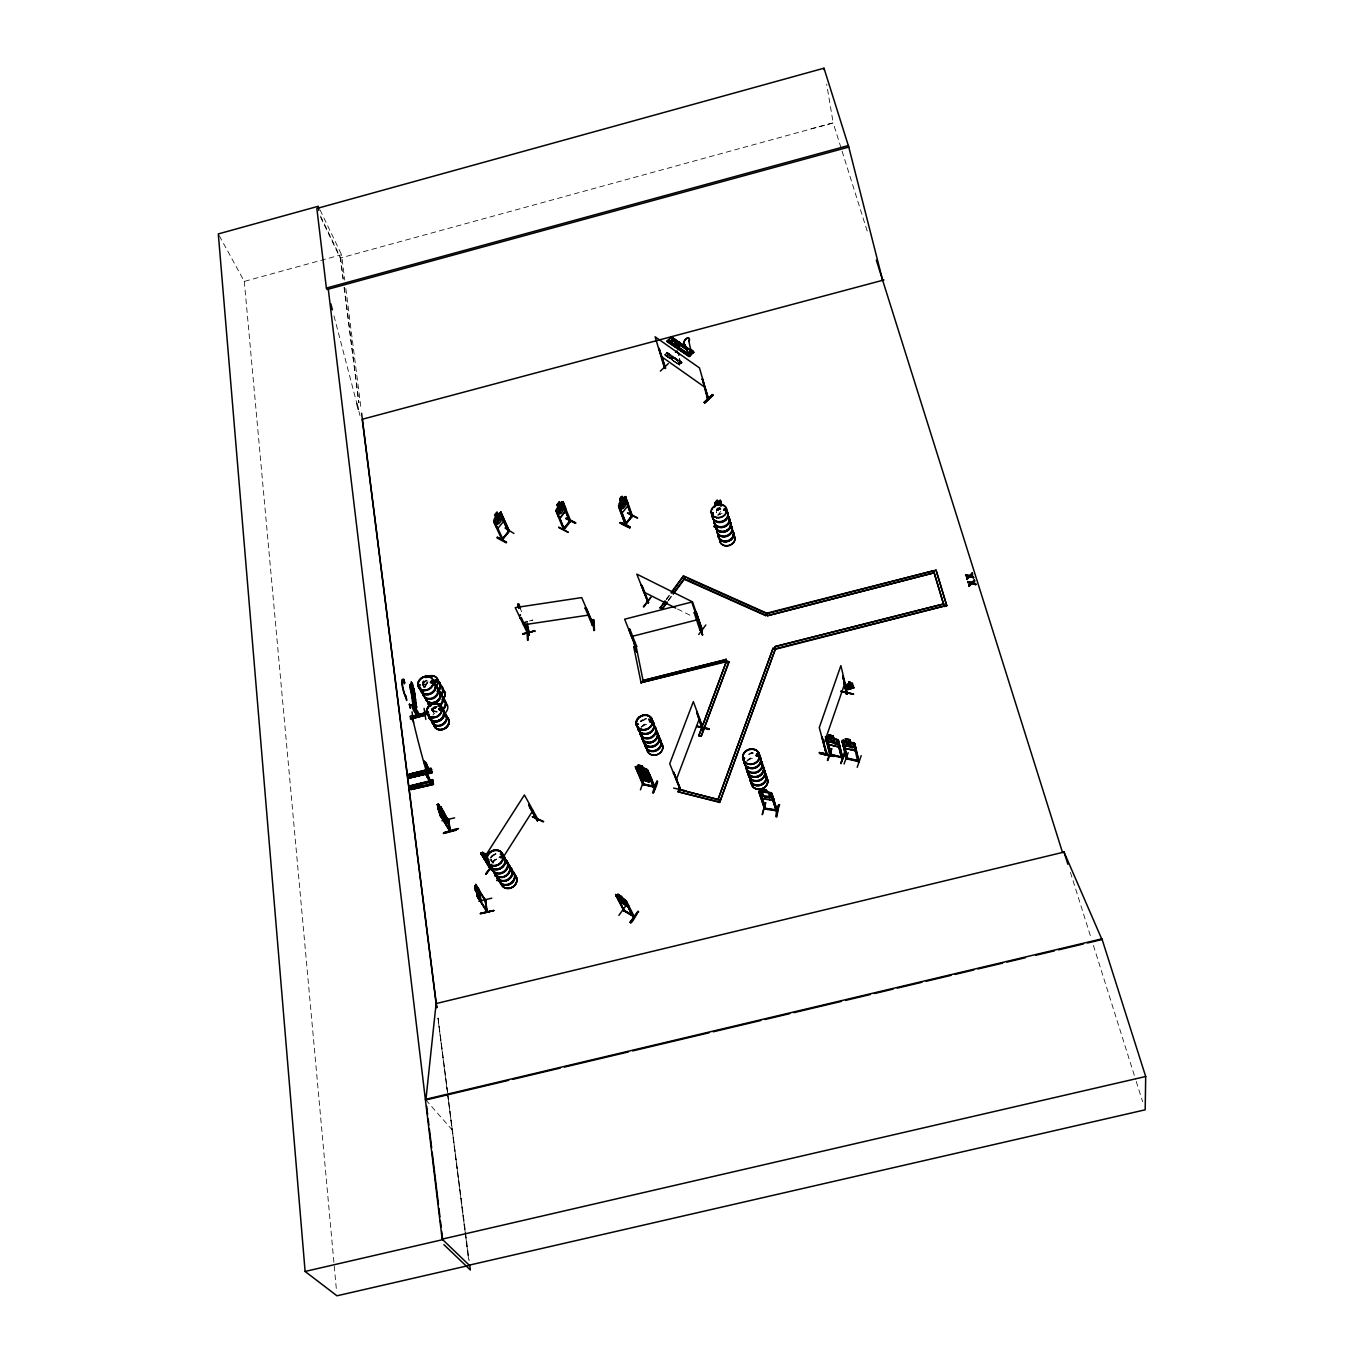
<?xml version="1.0" encoding="UTF-8"?>
<svg xmlns="http://www.w3.org/2000/svg" width="1364" height="1364" viewBox="0 0 1364 1364"><rect width="100%" height="100%" fill="white"/><g stroke="black" fill="none" stroke-linecap="round" stroke-linejoin="round"><path stroke-width="0.75" stroke-dasharray="5 3.75" d="M680.21 362.688L679.988 364.035L679.425 362.04M424.698 683.978L423.744 684.967M424.221 684.813L424.886 684.66M424.937 684.506L423.999 683.995M671.122 358.255L671.259 357.01M671.906 356.874L672.418 357.811M672.537 357.777L672.111 356.908M717.106 508.056L716.39 512.728L717.737 507.919L720.073 507.988M720.465 506.232L717.686 512.37L715.981 512.08M433.172 706.876L432.627 710.559L434.11 713.747M425.022 686.689L425.568 684.847L425.039 686.672A8.065 6.684 -29.7 0 1 428.057 681.693M422.704 682.716L423.232 680.858M681.727 362.892L666.382 353.31L681.148 363.421L682.068 362.568L667.03 352.287L664.37 354.947L679.306 365.143M679.477 364.972L665.155 354.47M666.791 352.935L681.199 363.387L681.574 361.716L679.852 360.897L679.852 363.949M667.303 352.492L682.085 362.534M491.756 861.093L493.257 862.372L489.403 859.729M491.364 860.582L490.699 859.644L492.694 862.901M666.229 599.205L669.929 594.227M666.416 599.751L670.116 594.755M668.207 600.211L671.906 595.216M668.411 600.74L672.094 595.744M719.305 507.732L717.14 510.562L716.305 507.732M717.652 515.336L720.976 511.108M669.622 358.425L672.333 355.919L669.656 358.596M671.156 359.619L673.867 357.112M677.755 363.677L680.056 361.545M677.857 363.847L680.585 361.324M678.027 364.018L680.755 361.511M681.557 362.585L681.574 361.716M681.812 362.551L679.255 364.717M668.343 357.675L671.054 355.169M671.906 358.203L671.071 358.118M219.297 235.75L244.292 281.393L341.563 254.71L344.768 280.08M320.523 216.075L340.659 257.949L833.182 122.896L826.669 84.108M811.307 128.779L833.182 122.896L841.435 149.136M522.787 622.649L532.778 620.057L522.736 622.888M522.855 623.092L528.891 621.677M433.292 710.951L435.116 711.667M677.618 609.026L692.827 616.664M679.852 360.897L681.352 361.92M666.536 352.918L681.54 363.046M664.899 354.572L679.545 364.921M664.319 354.776L679.494 364.972M431.825 709.843L433.462 711.036M425.875 1099.981L452.268 1130.006M424.153 687.746L422.652 684.558M437.179 711.991A7.928 6.615 -30.1 0 1 431.177 708.598L432.115 710.013M490.887 858.894L493.99 863.821M431.16 708.615L433.343 712.281M423.3 686.109L423.522 686.484A7.928 6.564 -29.7 0 1 424.63 679.579M320.711 217.422L340.267 258.052L342.961 279.023M320.097 209.971L341.563 254.71M519.548 607.219L522.224 612.896M678.437 363.472L676.237 357.675A2.643 1.415 -56 0 1 675.316 356.567M1070.416 872.363L1090.859 937.307M1093.417 945.423L1135.581 1079.384M1136.229 1081.413L1142.623 1101.703M842.065 151.148L868.067 233.875M680.414 361.869L680.824 363.267M333.992 315.919L356.788 403.335M358.903 411.468L359.977 415.526M680.244 361.801L679.528 358.544L680.125 361.716M344.035 287.429L358.868 402.806L344.359 287.327M447.494 1092.138L437.997 1018.328L447.273 1091.899M447.767 1094.235L469.182 1260.813M345.842 288.537L361.085 409.047M438.1 1017.953L447.989 1096.179M448.262 1098.293L468.602 1259.125M447.545 1094.013L468.398 1258.921M340.659 257.949L343.302 278.938M244.292 281.393L336.567 1291.555M423.181 682.119A8.048 6.667 -29.9 0 1 426.898 680.244M422.175 684.353A8.048 6.667 -29.9 0 1 427.324 681.011M423.403 682.546A8.184 6.769 -29.9 0 1 427.171 680.636M436.463 707.149A8.099 6.735 -30 0 1 434.434 707.422M436.599 707.302A7.962 6.632 -30 0 1 434.605 707.575M436.344 706.927A8.099 6.735 -30 0 1 434.298 707.2M436.173 706.569A7.962 6.632 -30 0 1 434.161 706.825M436.753 711.258A7.945 6.615 -30.1 0 1 431.723 709.297A8.133 6.786 -30.4 0 1 435.576 707.422M434.178 713.44A7.877 6.581 -30.1 0 1 433.275 706.774M437.009 711.855A8.065 6.718 -30.1 0 1 431.894 709.86M436.889 711.616A8.065 6.718 -30.1 0 1 431.774 709.621M433.496 707.984A8.031 6.701 -30.4 0 0 431.74 709.127A8.014 6.684 -30.4 0 1 437.435 706.995A8.031 6.701 -30.4 0 0 435.44 707.251M432.917 715.026A7.979 6.667 -30.4 0 1 434.349 713.56M431.962 709.553A8.133 6.786 -30.4 0 1 435.713 707.643M425.005 686.433A7.928 6.581 -29.7 0 1 427.972 681.506M425.449 687.183A7.928 6.581 -29.7 0 1 428.415 682.256M425.176 686.927A8.065 6.684 -29.7 0 1 428.194 681.915M424.272 687.524A7.945 6.581 -29.7 0 1 422.806 684.455M422.84 682.665A7.945 6.581 -29.7 0 1 423.369 680.875M718.231 514.603A7.877 6.462 -16.8 0 1 722.17 513.58M716.97 510.358A7.911 6.479 -16.8 0 1 720.908 509.335M716.714 509.505A7.911 6.479 -16.8 0 1 720.669 508.482M716.816 509.966A8.031 6.581 -16.8 0 1 720.84 508.925M716.748 509.71A8.031 6.581 -16.8 0 1 720.755 508.67M718.351 515.081A7.996 6.564 -16.8 0 1 720.294 514.33M718.265 514.808A7.996 6.564 -16.8 0 1 720.209 514.075M640.637 721.027A8.337 7.212 -22.5 0 1 642.427 719.834M644.473 719.067A8.337 7.212 -22.5 0 1 646.587 718.794A8.44 7.314 -22.5 0 0 644.558 719.237M641.114 727.336A8.406 7.297 -22.5 0 1 646.434 723.807M641.114 727.131A8.286 7.178 -22.5 0 1 646.348 723.653M640.961 721.812A8.303 7.195 -22.5 0 1 644.78 719.851M640.773 721.454A8.44 7.314 -22.5 0 1 644.661 719.476M640.671 721.215A8.44 7.314 -22.5 0 1 642.495 720.004M642.87 726.364A8.269 7.178 -22.5 0 1 646.672 724.42M491.91 855.705A8.559 7.485 -33.3 0 1 495.831 853.693A8.678 7.587 -33.3 0 0 490.46 857.496M491.875 863.31A8.508 7.451 -33.4 0 1 498.337 857.837M490.835 858.024A8.542 7.468 -33.3 0 1 496.257 854.393M490.58 857.717A8.678 7.587 -33.3 0 1 492.114 856.081M493.99 854.819A8.678 7.587 -33.3 0 1 496.104 854.034M493.359 862.133A8.508 7.434 -33.4 0 1 496.701 859.303M493.12 861.826A8.644 7.57 -33.4 0 1 496.513 858.945M748.853 754.531A8.491 7.502 -17.4 0 1 753.099 753.474M746.841 761.3A8.593 7.604 -17.4 0 1 752.229 757.668M746.858 761.095A8.474 7.485 -17.4 0 1 752.161 757.532M748.7 754.173A8.627 7.621 -17.4 0 1 753.03 753.099M750.729 753.15A8.627 7.621 -17.4 0 1 752.945 752.86M750.66 752.979A8.525 7.519 -17.4 0 1 752.86 752.706M748.546 760.277A8.457 7.485 -17.4 0 1 752.417 758.282M668.513 353.293L665.854 355.97L668.565 353.464M669.519 353.992L666.791 356.498L669.519 353.992M435.866 708.018A7.996 6.684 -30.4 0 0 430.751 711.36A8.014 6.701 -30.4 0 1 435.866 708.001"/><path stroke-width="1.5" d="M475.695 884.588L485.891 901.195L475.934 885.765M486.641 911.05L486.437 910.385M487.153 911.203L477.383 896.472L475.456 885.202M625.513 524.253L632.504 516.104L625.564 496.53L627.849 505.873L622.24 512.813L620.773 511.415L618.949 503.759L624.559 496.837M506.556 542.463L497.212 537.143L506.47 542.122M832.296 756.338C813.899 753.064 816.712 750.626 832.466 755.758C791.546 745.767 861.98 762.885 819.525 753.457M440.078 694.651L439.958 695.538M440.896 709.229L440.009 708.172L439.055 708.973M689.536 351.69L691.207 352.202L689.349 351.349M690.031 351.383L690.985 352.492L689.57 351.077M435.116 681.761L435.747 680.789M435.627 681.812L435.559 682.392M448.909 820.565L448.381 819.065M448.5 820.037L450.205 831.068L439.907 814.734L437.929 808.255M427.409 712.622L427.955 711.718M428.296 711.701L427.614 712.741M428.16 712.025L428.569 712.605M430.41 682.375L431.45 681.028M430.871 682.273L431.041 681.403M432.32 681.659L431.808 681.13M432.678 681.727L432.558 682.614M447.921 820.19L447.852 819.133L449.762 831.188L440.061 815.007L449.591 829.892M448.176 819.832L438.304 804.044M417.384 773.678L417.998 774.616M419.294 685.802L419.822 684.643M419.106 685.291L418.97 685.615M318.818 210.397L318.323 206.254L218.308 233.926L305.11 1271.453L336.959 1295.8L469.404 1265.366L442.158 1239.143L425.363 1099.384L1101.941 938.841L1145.692 1076.503L1145.18 1109.819L469.182 1265.161M558.729 527.459L568.294 532.335L558.626 527.169M518.814 608.156L518.439 604.201L520.161 608.242M620.091 522.992C626.434 522.548 639.256 533.801 620.091 522.992L629.793 527.868M630.032 527.067L620.415 522.463M849.107 681.915L848.272 687.388L850.352 688.223L852.312 687.013L852.193 684.967L849.482 681.881L848.152 685.342M431.365 769.927L430.666 768.802L431.314 771.103L430.461 768.853L430.973 769.927M431.28 781.674L433.053 782.544L431.996 780.327L432.286 781.419M431.246 781.64L432.2 781.043M525.157 623.877L528.925 632.453L525.328 624.814M485.158 900.291L486.931 912.107L477.485 896.625M485.857 900.99L478.15 890.061M487.408 911.834L477.383 896.353M713.849 526.538L717.276 528.192M450.239 830.812L448.637 819.559M441.015 810.233L441.135 808.954M497.996 518.542L499.139 513.955L498.781 518.354L501.56 519.002L498.508 519.428L497.4 524.117L497.775 519.565L495.132 519.036L497.996 518.422M846.515 694.037L842.918 676.118L846.567 694.293L847.419 693.134M847.351 692.605L847.061 693.577M847.47 693.406L840.872 665.615L819.287 727.558L826.175 753.729M528.993 805.459L529.232 804.283L528.618 805.272L537.484 820.753L536.649 819.815L538.064 819.628L524.407 794.973L486.317 854.461M707.319 397.777L708.598 398.68L702.358 378.97L707.404 398.424L708.428 397.93L707.251 397.811M826.601 752.689L825.732 753.627L826.175 752.331M826.84 753.116L821.912 736.611L826.482 754.087M701.301 629.725L700.09 629.878M1087.483 943.001L1101.959 939.557L1064.022 852.074L436.105 1003.563L425.875 1099.981L508.584 1080.356M438.799 805.306L438.645 806.584L437.264 804.538L438.645 806.584L438.27 803.925L439.907 814.734M560.229 508.295L561.422 503.657L560.962 508.107L563.605 508.772L560.689 509.181L559.513 513.904L559.973 509.318L557.45 508.755L560.229 508.158M665.138 368.451L664.404 367.325M665.103 367.734L664.575 366.899M642.717 586.946L648.616 602.581L647.013 601.712M647.235 602.342L648.48 602.377M647.968 602.24L647.491 601.439M702.699 728.103L702.238 729.348L696.646 711.769L702.665 729.45M702.954 727.865L702.528 728.836M703.193 728.274L693.338 701.642L669.724 763.704L680.176 789.466L679.374 788.665L680.329 787.795M624.286 910.879L634.124 916.182L623.672 910.095M679.46 788.648L679.869 787.642M623.007 910.061L624.218 910.726L623.467 909.669M623.28 910.504L633.663 916.591M624.49 910.282L623.553 909.703M624.03 910.675L616.238 895.722L623.723 910.18M848.272 687.388L848.971 682.034M412.235 704.284L412.491 706.194C419.873 710.456 423.948 726.893 413.326 704.966C411.655 706.842 412.815 702.136 413.156 706.075M490.29 869.192L494.535 871.732M490.034 868.783L491.279 868.834L490.29 868.271M679.545 344.632L678.658 345.945L677.038 345.211M679.562 345.109L678.658 343.967L677.09 344.87M429.541 769.62L430.376 769.654M718.299 505.413L718.811 502.361L717.993 503.418M426.727 773.593L425.875 772.348M628.463 906.941L628.753 905.747M628.668 906.941L620.177 901.911L618.131 899.268L620.177 901.911L628.668 906.941L626.247 901.093L615.556 894.528L618.83 896.097L617.892 894.273M632.009 515.183L631.617 516.547M424.204 761.538L424.545 762.936M412.047 711.855L413.565 722.545M756.747 754.548L756.44 756.185M570.305 521.849C573.306 516.41 559.428 533.324 564.321 528.516M748.12 771.888L748.205 770.933M701.983 728.495L702.886 729.246M743.687 758.844L744.164 757.958M744.505 758.316L743.96 758.094M502.464 538.388C508.806 532.165 508.243 532.625 508.55 530.374M509.062 530.545L501.867 539.837L509.096 530.886M500.861 512.029L493.649 520.946L496.257 526.777L498.099 528.09L503.725 521.133L500.861 512.029L497.945 514.33M724.506 510.341L723.875 509.335M725.239 510.153L724.932 508.857M725.904 509.931L725.358 508.789M673.628 788.085L686.075 790.898M656.988 734.446L656.766 733.355M712.332 512.847L713.184 512.625M649.741 721.215L650.338 720.345M651.719 721.471L649.98 720.209M637.329 724.966L637.96 723.909M638.454 724.386L637.551 724.028M649.315 776.73L639.818 774.428L637.585 772.143L638.164 770.404L647.661 772.74L649.895 775.025L649.179 776.645M638.25 770.626L640.176 777.292M771.751 793.405L777.19 811.017L777.412 809.943M776.082 816.78L779.083 804.607L776.815 816.883C775.042 817.224 777.327 802.509 779.748 804.777M775.963 809.722L777.275 809.926M771.137 794.53L776.287 810.881L771.035 794.956L772.331 794.701L771.035 794.956M765.272 802.578L762.254 814.683L765.818 802.646M760.14 790.932L758.776 791.342L764.658 809.125L758.81 791.512L762.919 791.427M764.675 809.057C763.755 806.005 766.636 810.455 765.835 808.358L776.014 809.875M557.126 504.663L558.984 513.256L560.894 513.546L563.11 510.784L563.571 507.527L561.866 503.35L560.382 504.1L559.411 501.628L557.024 504.612L558.047 506.897L555.983 510.682L558.456 516.632M559.359 501.799L560.28 504.049L561.968 502.003L555.881 510.63L563.707 529.965L564.236 528.328M760.447 793.388L759.356 792.774L765.579 809.193M847.897 686.399L848.937 682.205M772.911 800.378L762.681 798.775L760.549 796.61L762.749 798.827M777.156 810.455L771.905 793.371L767.165 791.973L769.569 793.064L770.779 796.747L769.126 797.974L765.085 797.343L762.408 795.451L761.18 791.768L763.124 791.444M767.403 792.706L763.346 792.109M770.234 792.62L760.106 791.001M769.756 799.918C770.796 788.614 755.792 782.868 765.664 799.236M771.854 793.541L770.285 792.45M509.454 868.629L509.437 867.709M475.644 885.287L475.814 884.401M502.344 856.524C502.054 859.61 498.389 855.484 500.912 857.325M502.395 856.899L501.423 855.586M488.585 859.797L487.732 859.473M488.824 860.138L488.295 859.098L487.801 860.275M487.801 860.377L487.971 859.201M412.405 706.467L412.133 705.086L413.48 704.745L413.752 706.109C409.149 704.489 417.657 719.135 419.601 715.094M439.276 708.854L439.992 710.337M440.606 709.706L440.845 708.888M420.692 785.476L420.146 784.317L419.004 785.05M440.009 695.18L439.873 694.208M527.322 629.639L527.663 640.364L527.288 629.691M432.678 681.983L431.74 683.125L430.444 682.29M436.77 681.574L435.627 681.301M437.009 681.233L435.713 681.949M413.292 701.522L412.883 700.857M690.576 352.185L689.945 351.486M442.499 818.315L440.947 806.874L441.152 810.199M858.757 760.498L858.826 761.76L857.666 760.294M857.206 767.301L861.196 755.656M518.354 604.354L520.417 607.662L518.627 603.689M847.266 692.776L846.498 694.242L842.918 676.118M843.225 740.106L854.682 743.568L858.86 761.658L857.581 761.419L857.837 760.362M859.132 761.283L857.7 761.385L853.881 744.556L855.058 744.829L853.881 744.556M822.373 736.713L821.554 737.668M849.602 739.834L850.096 741.897L849.772 739.663L845.475 738.674L845.987 740.737M848.169 752.672L844.06 763.976M846.123 757.702L847.419 758.998L843.481 742.169L842.304 741.897L846.362 758.878L847.556 759.032L845.987 758.111M854.682 743.568L853.199 742.391M843.225 746.108L845.271 748.41L855.211 750.643L845.186 748.461M841.179 756.986L842.884 757.497L841.418 757.105M829.806 754.343L831.375 755.264L830.182 755.11L825.476 736.713L826.789 736.338L838.212 739.782L842.747 757.907L841.469 757.173M844.708 751.564L840.838 763.533L845.475 752.024L840.838 763.533M827.368 760.345L831.358 748.751M831.904 748.597L827.914 760.464M831.273 754.838L829.943 753.934M837.291 741.198L838.604 741.044L837.291 741.198L841.486 757.651M838.792 746.995L828.903 744.573L826.925 742.221L828.954 744.642L838.792 746.995L839.593 745.273M831.068 755.315L827.078 738.401L825.919 738.129M829.551 736.969L829.005 734.906L833.268 735.895L833.643 738.112M833.234 736.014L828.971 735.043M833.762 738.077L835.979 739.152L836.95 742.971L835.245 744.113L828.749 741.095L827.76 737.276L829.704 737.072M410.803 684.489L413.735 688.513L412.832 687.166C410.564 673.628 411.024 694.378 414.332 697.737L412.508 683.637M825.442 736.85L826.874 736.424M823.737 744.267L844.947 682.955M694.174 612.743L695.316 612.436L694.174 612.743L700.073 630.492L699.749 629.401L701.096 629.111M699.937 630.083L701.045 629.503M527.936 630.935L528.703 631.805L527.033 624.968M433.292 783.192L410.956 788.955M433.36 784.01L432.388 779.577L430.12 780.14L432.763 780.396M432.848 780.089L433.036 781.402L410.717 787.011L432.865 780.123L410.428 785.698L410.99 789.568L433.462 784.368M449.915 830.488L448.125 820.565M431.911 772.911L431.689 771.751L409.473 777.378L431.757 771.7M431.229 768.921L428.603 768.665L430.853 768.103L431.501 769.927M635.13 645.888C637.909 644.695 635.027 649.042 636.221 645.547M635.198 646.263L636.732 646.144M431.314 768.631L431.774 772.484L409.439 777.94L431.842 772.365M773.098 648.19L718.044 799.526L773.098 648.19L775.468 648.701L946.718 605.428L936.045 570.118L766.756 613.169L683.483 575.915L671.156 592.556M719.646 802.407L775.468 648.701L719.646 802.407L677.993 791.751L678.846 789.483L720.482 800.122M680.142 789.364L673.68 772.382L679.937 788.29M696.799 726.603L709.28 728.905L697.004 726.142M697.038 726.125L709.041 729.535M645.223 780.856C653.902 783.635 643.706 780.361 642.137 777.889L640.568 774.258L641.915 773.166L645.701 774.053L648.412 776.082L649.963 779.714L648.224 779.901L649.042 781.828M648.377 779.986L651.054 780.481L640.006 777.412M649.724 775.093L652.18 780.123L651.003 780.6M674.123 772.484L673.287 773.439M637.721 772.194L639.818 774.428M701.181 736.321L728.87 661.591L726.518 661.08L640.961 682.699L726.688 661.608L729.041 662.12L701.181 736.321L698.794 735.776L726.518 661.08L703.21 724.062M676.271 779.799L699.459 718.368M698.794 735.776L701.727 727.967M536.7 819.986L537.757 819.065M410.632 786.602L432.968 780.924M646.945 770.762L648.053 771.035L646.945 770.762L653.441 787.011L653.441 785.903L654.703 786.295M652.657 792.859C657.005 777.531 660.79 777.105 653.339 793.03L657.005 780.992M642.291 766.022L638.164 765.17L642.291 766.022L643.143 768L645.871 768.802L635.334 766.739L636.545 766.466M640.432 789.841L644.695 777.974M643.672 784.044L642.649 783.294M643.927 784.13L653.407 786.124M639.034 767.148L638.386 765.136L639.204 767.25M636.408 766.517L639.085 767.011L637.5 767.284L639.102 770.967L645.581 773.934L646.945 772.859L645.36 769.194L643.143 768M645.888 768.733L647.525 769.705L654.942 786.875L642.666 784.402L635.948 768.103L637.056 768.375L643.927 784.607L637.056 768.375M495.814 517.161L494.944 519.394L496.837 523.486L498.832 523.759L501.065 520.997L501.475 517.757L499.599 513.648L498.048 514.399L496.99 511.943L494.569 514.927L495.592 517.144M409.592 777.923L431.928 772.877M409.081 774.394L431.331 768.648L408.978 774.223L409.439 777.344M667.32 341.119L671.293 336.959L693.85 352.236L689.178 356.584L667.098 341.512L671.429 337.3M667.883 340.778L690.593 355.288L668.104 340.216M670.559 337.914L687.644 349.593M671.293 336.959L688.223 349.252M620.773 501.747L619.87 503.981L621.404 508.175L623.229 508.482L625.428 505.686L625.94 502.412L624.422 498.201L622.973 498.951L622.103 496.462L619.733 499.446C621.831 505.294 618.028 496.581 622.103 496.462M693.321 352.73L693.117 350.974L690.849 349.44L693.082 352.27L690.815 350.736M494.996 875.313L494.842 876.063M487.852 861.741L488.96 862.338M838.672 746.892L839.491 745.102M855.893 748.87L855.092 750.541L856.046 748.921L854.597 743.431L858.996 761.248L846.14 758.179M675.47 352.253L676.987 351.128M632.231 515.848L625.241 524.782L632.333 515.353M619.256 505.942L626.298 524.032L619.256 505.942L618.608 506.76L625.206 524.629M826.124 753.133L822.441 738.589M840.804 691.378L853.574 694.242L840.94 691.531M496.99 537.928L506.266 542.838M620.381 522.582L630.185 527.408M569.811 521.713L570.271 520.178M592.47 625.582L585.071 608.037L586.196 607.85L593.579 625.36L581.729 597.585L515.217 607.628L528.414 635.164C531.363 634.618 526.231 633.101 529.062 634.345M756.236 754.991L757.532 755.929M757.583 756.065L758.248 754.906M502.634 538.524L494.45 521.304L493.785 522.122L502.191 540.008L502.378 538.217M508.363 531.789L500.315 514.075M500.639 514.245L501.287 513.427L509.352 531.295L500.759 511.977M649.315 720.908L650.168 721.675M651.174 721.164L649.622 721.403M651.157 721.556L650.287 720.107M724.045 509.59L725.426 508.806M713.15 513.137L712.4 513.12M501.833 856.967L501.918 855.978M417.93 774.496L419.14 773.882L418.663 772.842M419.652 786.022L420.623 785.374M439.378 708.666L439.702 709.826M440.743 709.57L440.504 708.445L441.356 708.922M441.152 709.416L439.225 709.894M699.715 629.469L701.386 630.1M435.201 681.199L436.463 680.38M437.23 681.966L437.145 680.653M846.942 693.168L846.567 694.293M419.14 685.052L419.225 684.83M569.777 521.577L562.514 503.793L563.503 503.146L562.838 503.964M543.332 821.929L532.267 816.661L543.673 821.469M503.435 856.865L532.932 810.506M765.63 615.624L766.756 613.169L765.63 615.624L684.353 579.308L685.461 576.887L684.353 579.308M412.627 716.901C414.4 714.225 407.222 716.526 411.093 717.293M667.167 341.494L689.28 356.498M690.048 355.816L667.371 341.068M693.85 352.236L690.048 349.917M848.186 689.485L853.813 687.814L848.186 689.485L846.822 684.319L852.295 682.938L853.83 687.865M701.71 629.367L701.113 628.48L701.846 629.469M698.76 634.465L705.836 624.968M486.044 861.144C492.933 868.544 480.469 855.978 483.913 856.404M695.504 611.873L702.409 629.725L700.977 629.009M483.743 856.439L486.113 857.854L484.783 857.462M633.919 917.102L625.701 902.047L632.93 916.574L634.362 916.779L626.332 900.973M638.045 911.22L630.202 922.2L630.867 922.797C633.373 921.979 638.284 909.72 638.727 911.817M630.407 922.473L638.318 911.578L630.185 922.166L630.867 922.78M617.994 894.153L626.434 901.024M626.69 902.661L625.974 901.672M618.864 915.38L626.809 904.52M498.747 877.103L497.212 880.718M496.769 880.445L498.968 877.359M617.227 896.319L615.965 896.097M621.592 896.353L622.427 898.296M650.747 597.313L643.331 606.656M643.859 606.946L650.867 597.415M490.869 868.186L485.84 873.898L490.29 867.828M485.874 873.898L490.665 867.879L486.164 873.932M491.091 869.431L481.441 854.12L490.307 869.362M641.08 584.61L648.36 602.905L641.08 584.61L641.762 585.412M487.153 856.234L482.583 852.347L486.88 860.855L489.488 863.31M485.959 860.343L483.76 857.717L489.164 862.253M667.167 602.411L662.239 609.06L660.261 608.071L665.001 600.876M660.261 608.071L665.189 601.422M671.344 593.101L683.483 575.915M481.611 852.96L480.622 852.926L490.699 869.26M662.239 609.06L666.979 601.865M673.134 593.545L685.461 576.887M481.424 852.994L487.084 856.234M673.322 594.09L685.649 577.449L683.654 576.461M482.379 854.682L481.168 854.495M720.056 504.816L717.089 500.213L714.77 503.248L715.554 505.584L714.293 507.135M717.208 500.281L714.77 503.248L715.657 505.567M717.72 502.685L720.448 500.332L721.863 505.839M714.412 507.186L719.391 500.605L720.328 500.281L721.573 504.51M720.311 501.611L721.505 505.669M625.991 523.52L624.934 524.219M625.786 523.401L631.293 516.376M637.124 517.996L627.423 513.12M625.326 498.832L625.974 498.013L624.985 498.661L631.685 516.257M619.597 506.112L618.608 506.76M575.438 523.333L565.958 518.473L575.352 522.941M569.555 521.355L563.52 529.317M570.527 520.485L569.93 521.236M556.717 511.04C555.591 512.54 558.183 509.983 558.2 514.603M558.422 516.462L560.092 517.911L565.548 510.886L565.566 507.732M560.092 517.911L565.651 510.954M528.277 634.703L529.385 634.908L529.198 633.902M513.904 533.409L504.987 528.021M502.395 539.854L509.352 531.193M494.774 521.474L493.785 522.122M494.041 519.224L495.712 517.109M679.374 345.177L677.635 345.757M427.409 774.189L431.331 783.345L427.188 777.139M757.787 755.98L757.651 754.326M758.418 755.809L756.202 755.571M756.628 754.872L757.873 754.701M537.501 820.634L536.632 820.105M501.696 857.138L501.679 855.416M712.605 516.206A7.928 6.496 -16.8 0 0 718.504 522.497A7.928 6.496 -16.8 0 0 727.541 517.928A7.928 6.496 -16.8 0 0 724.744 510.068L725.307 509.778M725.665 510.085L723.704 510.153M439.532 708.496L440.248 709.894M439.208 709.246L440.623 709.365M419.805 685.615L419.856 684.711M431.57 682.529C429.166 682.119 433.411 683.398 432.013 681.199M849.175 688.07L849.619 681.983M631.992 515.984L625.633 497.843M559.683 518.184L564.184 528.806M713.048 395.287L712.502 394.588L704.199 402.261L704.779 402.994L712.997 395.219L704.779 402.977M712.554 394.656L704.25 402.312M704.37 402.653L712.485 394.571M687.132 354.452L687.098 352.918L687.388 353.907M688.291 353.668L691.19 351.042L691.974 353.276L691.378 351.179L690.133 352.338L690.73 354.435L690.133 352.338M690.542 354.299L691.787 353.14M703.125 379.499L702.068 379.243M668.309 363.625L660.364 371.093M969.378 575.574C960.444 572.982 971.373 578.66 972.225 572.965L972.549 574.193L970.281 576.239L972.549 574.193M969.429 575.949L972.225 572.965M971.526 582.445C962.558 579.819 973.521 585.531 974.373 579.819L974.697 581.047L972.43 583.093L975.55 583.809L972.43 583.093M971.56 582.82L974.373 579.819M665.683 368.229L659.017 348.451L665.393 368.485M969.702 576.443L966.923 579.393L969.702 576.443L973.657 577.739L969.736 576.819M971.833 583.298L969.071 586.264L971.833 583.298L975.806 584.61L971.884 583.673M968.764 585.037C974.101 581.405 967.622 584.525 969.071 586.264M972.379 582.718L974.697 581.047M413.394 702.511L410.581 684.336L413.445 702.579M966.616 578.166C971.952 574.534 965.49 577.671 966.923 579.393M415.713 706.399L416.566 706.842L412.9 701.931M416.463 706.825L412.559 702.051L416.225 708.052L416.497 706.808M410.581 684.336L413.07 701.966L416.071 708.018L413.923 693.782M647.678 775.093L645.973 776.593L649.503 779.373L645.291 776.849L642.751 777.855L644.302 776.218L641.967 774.411M631.924 516.905L627.611 505.891M625.633 524.935L618.489 505.515M563.98 528.959L557.058 511.21M487.255 858.536L485.413 858.553L486.334 857.734L482.89 854.393L486.812 857.751L487.647 857.172M635.351 646.314L636.681 646.553L629.878 629.128L628.753 629.418L629.946 629.503M575.472 523.196L565.958 518.473M764.71 808.511L777.344 810.404M777.309 810.949L764.59 809.023M477.69 891.698L478.628 891.067L479.668 898.092L477.929 893.352C476.701 894.852 474.553 879.286 477.707 892.209M756.543 754.514L758.708 755.025M419.464 716.032L413.616 705.137M724.25 509.301L725.495 509.522M847.249 759.083L846.413 757.702M635.334 766.739L642.785 783.243M654.413 786.67L647.354 769.825M654.601 787.267L642.802 784.402M442.004 816.166L441.015 808.818M624.405 911.288L615.778 894.511L623.672 910.197L634.243 916.642M412.371 705.256L418.509 716.356M636.306 651.651L634.124 641.063L636.511 651.975M628.753 629.418L635.726 646.911L624.644 619.205L691.753 602.053L701.335 630.202M440.333 810.847L441.322 809.994M441.561 811.307L440.708 811.58L442.311 816.695L440.572 811.972L439.532 812.211L438.662 805.834L440.555 811.017M527.732 629.247L527.697 640.313M725.051 510.085L723.841 509.693M436.292 681.983L435.355 681.454M435.372 682.119L436.753 682.375L437.281 680.858M439.737 708.376L440.623 708.649M650.816 721.675L649.656 721.181M664.779 367.598L659.017 348.451M701.181 629.759L702.17 630.049L696.458 612.334M593.545 624.985L592.044 624.456L593.442 625.377M490.887 869.209L480.725 852.807M626.229 903.224L621.813 901.519L617.568 895.602L619.068 896.097M650.918 780.515L652.18 780.123M843.293 740.192L841.844 740.618L846.43 757.634M823.992 68.2L316.857 208.47L326.388 288.077L327.104 289.509L848.783 147.09L823.992 68.2L824.265 69.803M326.388 288.077L848.527 145.505M883.923 279.961L362.227 419.277L436.633 1007.774L436.105 1003.563M528.533 630.731L528.277 631.651M522.548 633.766L534.722 630.935L522.719 634.192M522.685 634.072L534.722 630.935M409.37 704.336L410.308 707.916L409.37 704.336L410.274 705.171M409.746 706.995L410.649 707.831M412.746 716.049L424.852 712.878M700.175 624.542L702.562 635.198L700.005 624.303M424.903 713.321L412.849 716.629M412.815 716.492L424.75 713.099M412.832 717.532L424.937 714.395M425.807 719.442L424.085 708.376M439.771 808.17L440.964 810.046M440.47 811.921L439.907 808.136M445.312 815.109L440.947 806.874M441.51 813.831L442.209 816.303M445.346 815.075L446.795 823.907L443.982 811.938M445.806 823.242L439.907 814.632M517.672 604.32L519.224 607.236L517.672 604.32L518.388 607.713M518.678 606.451L519.07 605.207L518.866 606.554M410.632 684.421C406.08 685.12 421.681 714.702 412.695 698.01M411.229 687.695L414.775 693.679M415.372 699.766L413.599 688.462L416.651 707.848M631.498 636.528L697.72 619.665M415.56 699.817L414.281 690.337M633.749 646.996L636.357 646.911L633.749 646.996L641.165 683.228M768.972 613.186L933.59 570.732L944.314 606.605M767.403 615.761L934.204 572.778L767.403 615.761L766.756 613.169M645.172 679.988L726.211 659.511L643.16 680.5M774.957 646.604L943.615 603.962L774.957 646.604L775.622 649.23L946.718 605.428M424.494 763.26L426.284 766.773M426.114 763.243L429.984 771.819L426.335 767.233M424.596 763.465L425.636 764.829M431.399 769.126L409.268 775.519L431.501 769.893M431.433 769.449L409.064 774.343M425.96 772.467L426.659 773.917M409.575 777.787L431.808 772.109M425.79 774.189L426.301 774.974L425.79 773.422M427.853 775.417L431.501 783.311L428.33 778.946M410.547 785.937L432.934 780.6M411.024 789.279L433.36 783.601M433.462 784.402L410.99 789.568M438.662 804.675L448.347 820.821M437.912 808.323L437.401 804.504M442.908 811.495L443.999 818.588M440.197 816.047L440.504 814.888M443.232 819.713L444.255 820.378L443.215 819.576M456.343 830.164C417.145 840.377 482.6 822.663 443.709 832.807M443.675 832.688C472.097 825.902 452.643 828.528 443.794 833.336M474.808 885.969L475.235 890.01L479.395 897.631L478.287 889.891L474.672 886.003L475.883 887.998M476.411 891.732L475.252 889.942L476.548 891.783M480.247 892.329L478.764 889.243L481.441 901.74M476.786 894.545L477.519 896.438M477.639 897.734L477.946 896.523M480.622 901.195L481.526 901.553M493.632 910.47C453.291 920.154 520.809 904.554 480.503 913.351L493.632 910.606M512.711 1079.367L560.263 1068.08M564.406 1067.108L628.497 1051.9M632.623 1050.911L709.127 1032.77M713.27 1031.781L760.822 1020.494M764.948 1019.522L789.756 1013.64M793.899 1012.651L841.452 1001.364M845.595 1000.392L870.403 994.509M874.529 993.521L893.147 989.105M897.273 988.133L922.081 982.233M926.224 981.262L951.032 975.362M955.175 974.39L973.777 969.975M977.903 968.986L1002.728 963.103M1006.854 962.131L1025.455 957.716M1035.805 955.26L1054.406 950.844M1058.549 949.856L1083.357 943.973M1064.022 852.074L1062.505 852.432L876.319 260.115M442.158 1239.143L1145.692 1076.503M305.11 1271.453L442.686 1239.654L441.68 1231.317M624.439 496.905L625.667 496.581M561.968 502.123L563.059 501.867M561.866 502.054L563.127 501.747L565.48 507.817M708.121 398.254L707.746 397.384M707.524 398.459L708.308 398.953L699.493 367.922L655.095 336.789L664.473 367.922M521.321 617.602L520.213 618.148L521.321 617.602L528.959 634.379M593.852 630.526L593.152 619.478L593.783 630.168M592.215 625.019L593.391 624.968M523.418 624.848L589.077 615.011M724.83 508.687L723.653 510.272M700.96 629.145L701.164 630.27M431.689 682.733L430.7 682.273M418.185 772.842L419.089 773.166M757.651 756.338L756.73 756.236M846.14 740.84L844.18 741.044L845.117 744.863L851.63 747.898L853.37 746.756L852.449 742.937L850.147 741.76M702.477 634.84L700.073 624.286M842.321 757.31L831.409 754.445M593.357 619.75L593.937 630.441M593.92 619.699L594.499 630.39M482.924 856.37L483.828 856.524M480.759 853.012L483.794 854.444L482.583 852.347M412.559 718.044C406.54 718.606 415.133 720.976 412.559 718.044A612.027 297.625 60.7 0 0 427 773.524M436.31 680.5L437.026 680.5M432.797 681.778L432.064 681.489M650.509 720.192L651.668 720.601M650.082 722.17L651.651 720.84M440.163 708.257L441.118 708.445M757.378 756.082L756.457 755.366M744.079 759.237L744.608 758.179M501.048 857.803L500.059 857.086M852.193 684.967L850.113 684.131L849.278 681.847M764.556 795.775L768.614 796.406M528.516 632.572L524.918 624.917M841.077 691.122L853.472 694.054M773.252 648.718L775.622 649.23M968.832 576.154L965.78 575.472L968.883 576.546M970.23 575.864L973.35 576.563L973.657 577.739M970.281 576.239L973.35 576.563M970.98 583.025L967.911 582.343L971.032 583.4M845.441 738.811L849.721 739.799L850.232 741.846M826.942 738.811L825.766 738.538L829.96 754.94M842.168 742.306L843.344 742.579M830.233 753.934L831.358 754.275M847.59 758.196L858.979 760.618M842.73 757.412L829.96 754.428M830.096 754.957L842.611 757.873L838.076 739.782M846.157 758.759L858.86 761.658M698.607 735.264L700.994 735.827M641.626 778.281L644.49 778.878L645.291 780.941M635.777 768.495L636.903 768.767M718.504 799.645L678.846 789.483M677.993 791.751L719.459 801.913M643.757 784.198L653.39 786.551M648.019 602.325L647.252 601.388M702.051 630.1L692.571 601.916L636.8 574.125L648.258 602.854M424.085 760.822L425.312 762.34M687.575 578.302L764.965 612.845M684.182 578.762L765.477 615.096M486.863 911.97L485.209 900.155M717.123 527.902L713.798 526.163L716.884 528.686M622.922 498.713L622.206 496.513M627.849 502.634L627.747 505.822M643.416 591.857L675.726 608.071M627.917 512.983L637.602 517.86M620.705 511.517L622.342 512.864M660.074 607.526L662.052 608.532M566.299 517.962L575.83 522.838M563.11 529.147L563.963 529.829L570.851 520.98M430.24 769.484L429.779 770.149M482.498 852.466L485.925 854.512M487.459 856.848L484.254 854.938L486.368 858.348M486.044 860.224L489.25 862.133M445.772 823.106L446.744 823.754M445.636 823.14L446.795 823.907M688.462 353.77L685.069 344.904A3.973 2.114 -56.3 0 1 684.08 341.477A3.973 2.114 -56.3 0 1 687.95 337.897A3.973 2.114 -56.3 0 1 688.922 341.341L691.002 351.145M685.069 344.904L685.24 345.024A3.973 2.114 -56.3 0 1 684.251 341.58A3.973 2.114 -56.3 0 1 688.121 338.016A3.973 2.114 -56.3 0 1 689.093 341.46M671.344 337.198L686.74 347.701M672.145 339.585L687.439 349.985M672.026 339.653L687.354 350.071M686.774 353.208L689.826 355.987L667.252 340.693M669.588 341.938L688.377 354.606M677.584 353.037L677.703 353.123A2.643 1.415 -56 0 1 678.812 355.305L678.812 355.305M661.046 356.294L704.966 387.325M496.326 526.657L498.133 527.936M642.069 773.678L644.984 775.997M622.427 898.16L624.524 899.865L633.032 916.659M416.071 708.018L413.974 692.366M677.431 345.825L677.635 343.984L679.562 344.581M484.663 857.342L487.272 859.814M443.88 1244.616L470.358 1269.986L469.728 1265.042M425.363 1099.384L328.298 289.168M426.693 767.438L425.466 764.88M852.568 685.956L849.687 682.136L852.312 687.013M849.482 681.881L851.307 684.302M478.798 901.195L491.807 898.177M414.69 788.494L414.281 784.88M475.661 884.435L478.917 889.328M485.806 900.138L485.311 899.388L487.374 911.885M413.173 788.869L412.781 785.255M416.941 787.915L416.549 784.317M418.953 787.42L418.56 783.806M411.706 777.361L411.314 773.78M412.815 773.405L413.292 777.122M421.22 786.858L420.828 783.243M441.953 820.821L454.638 817.854M415.065 772.842L415.457 776.423M417.077 772.348L417.555 776.048M419.328 771.768L419.737 775.349M443.334 812.45L445.056 820.173L443.317 815.502L442.328 815.74L441.39 809.398L443.095 813.95L444.067 813.541L448.364 820.94M430.12 780.14L430.615 783.874M426.131 775.025L427.819 778.315M432.9 781.402L432.2 780.293L432.354 781.436M433.309 783.976L433.292 783.124M429.387 772.621L429.012 769.33M431.774 772.484L431.348 771.819M485.567 854.358L483.504 853.131M412.133 705.086L418.39 715.418M411.809 683.893L412.508 685.103M410.837 683.807L411.706 685.342L411.195 681.659M411.655 682.733L412.354 683.927M426.335 763.908L429.813 771.854M529.624 807.113L537.314 820.821L538.064 819.628M425.67 762.271L426.506 763.874M618.898 894.955L621.046 896.284M502.719 519.394L508.619 532.045M645.82 780.788L648.241 781.35M642.188 766.057L642.99 768.171M648.258 779.765L649.213 781.93M646.775 771.172L653.578 787.028M443.044 811.461L441.697 808.306L443.01 811.495M679.92 787.522L673.68 772.382M562.957 501.816L570.8 521.218M565.429 510.971L570.067 521.986M643.365 682.085L636.153 646.383M634.158 641.063L635.095 648.633M849.516 682.443L851.511 687.848M696.646 711.769L702.562 728.325M534.586 630.662L534.824 631.498M760.549 792.961L765.869 809.176M766.5 790.233L767.148 792.211M1063.971 851.903L1067.859 864.247M975.516 583.434L975.806 584.61M965.541 574.67L965.831 575.864M967.673 581.524L967.963 582.718M946.786 605.974L936.045 570.118M412.559 702.17L410.155 684.455M933.675 571.294L943.718 604.644M677.073 351.298L677.703 353.123M690.849 349.44L691.207 350.684M702.937 381.016L707.763 398.1M825.629 736.782L827.061 742.238M827.078 738.401L831.375 755.264M829.005 734.906L829.653 737.208M330.804 303.729L332.407 309.833M356.788 403.335L358.374 409.422M829.977 735.52L832.534 736.1M439.123 810.148L444.425 819.764L444.238 814.223M848.783 147.09L882.661 280.302M837.428 740.788L841.571 757.702M843.481 742.169L847.556 759.032M846.43 739.288L849.005 739.885M845.475 738.674L846.106 740.976M726.04 658.983L726.688 661.608M635.283 646.638L634.175 641.353L634.772 646.809M849.329 682.494L850.352 688.223M527.305 623.28L529.01 632.214M520.264 614.567L520.434 615.505M518.132 605.394L518.473 607.457M441.407 810.864L442.072 816.405M475.542 887.725L475.883 890.129L475.149 887.129M412.576 704.199L412.815 706.16M409.712 704.25L410.308 707.916M441.271 810.71L441.748 814.274M438.134 806.277L438.441 808.562L437.742 805.647M361.613 413.275L436.77 1007.382M426.625 1106.221L427.631 1114.559M428.143 1118.736L428.893 1124.993M429.387 1129.153L431.655 1147.925M432.149 1152.086L438.424 1204.207M438.918 1208.385L439.924 1216.722M440.436 1220.882L441.186 1227.14M586.196 607.85L585.071 608.037M415.508 699.732L415.474 702.682M435.627 686.126A8.031 6.667 -30 0 1 437.691 694.566A8.031 6.667 -30 0 1 428.467 699.238A8.031 6.667 -30 0 1 423.232 692.418M433.65 684.881A8.15 6.769 -29.9 0 1 438.032 692.912A8.15 6.769 -29.9 0 1 428.808 698.914A8.15 6.769 -29.9 0 1 422.84 691.923M437.793 689.894A8.014 6.649 -30 0 1 436.838 701.539A8.014 6.649 -30 0 1 425.415 697.976M425.278 697.737A7.996 6.649 -30 0 0 436.685 701.284A8.031 6.667 -30 0 0 437.708 689.741M432.951 681.233A8.184 6.769 -29.9 0 1 435.031 689.809A8.184 6.769 -29.9 0 1 425.653 694.566A8.184 6.769 -29.9 0 1 420.334 687.627M435.201 685.376A8.048 6.667 -29.9 0 1 437.247 693.816A8.048 6.667 -29.9 0 1 428.04 698.487A8.048 6.667 -29.9 0 1 422.789 691.667M433.036 681.591A8.065 6.684 -29.9 0 1 432.9 692.656A8.065 6.684 -29.9 0 1 421.067 691.395M420.555 689.707A8.065 6.684 -29.9 0 1 420.589 687.899M432.593 680.824A8.065 6.684 -29.9 0 1 434.656 689.28A8.065 6.684 -29.9 0 1 425.398 693.969A8.065 6.684 -29.9 0 1 420.146 687.132M438.032 690.337A7.996 6.649 -30 0 1 437.077 701.948A7.996 6.649 -30 0 1 425.67 698.402M444.92 702.375A7.911 6.598 -30.1 0 1 447.767 708.342A7.911 6.598 -30.1 0 1 443.095 714.429M437.912 690.082A8.031 6.667 -30 0 1 436.94 701.744A8.031 6.667 -30 0 1 425.5 698.163M440.316 694.106A8.099 6.735 -30 0 1 443.232 700.192A8.099 6.735 -30 0 1 438.441 706.416M429.302 705.427A8.099 6.735 -30 0 1 427.802 702.272M442.516 698.163A7.962 6.632 -30.1 0 1 445.397 704.148A7.962 6.632 -30.1 0 1 440.691 710.269M440.18 693.884A8.099 6.735 -30 0 1 443.095 699.971A8.099 6.735 -30 0 1 438.304 706.177M430.598 706.313A8.099 6.735 -30 0 1 427.682 702.051M439.975 693.713A7.979 6.649 -30 0 1 442.84 699.715A7.979 6.649 -30 0 1 438.117 705.836M430.513 705.972A7.979 6.649 -30 0 1 427.631 701.761M441.8 695.538A7.979 6.649 -30 0 1 440.299 705.444M428.569 704.182A7.979 6.649 -30 0 1 428.074 702.511M442.942 698.914A7.945 6.632 -30.1 0 1 442.857 709.877M442.857 698.573A8.065 6.718 -30.1 0 1 442.771 709.689M442.737 698.334A8.065 6.718 -30.1 0 1 442.635 709.451M444.101 713.031A7.996 6.684 -30.4 0 1 443.164 724.71A7.996 6.684 -30.4 0 1 431.757 721.096M443.88 712.468A8.099 6.786 -30.4 0 1 445.977 721.044A8.099 6.786 -30.4 0 1 436.685 725.75A8.099 6.786 -30.4 0 1 431.399 718.811M444.511 716.015A7.979 6.684 -30.5 0 1 448.807 723.96A7.979 6.684 -30.5 0 1 439.805 729.876A7.979 6.684 -30.5 0 1 433.94 722.937A7.928 6.649 -30.5 0 0 439.174 729.757A7.928 6.649 -30.5 0 0 448.262 725.137A7.928 6.649 -30.5 0 0 446.199 716.731M446.045 716.475A7.928 6.649 -30.5 0 1 448.108 724.881A7.928 6.649 -30.5 0 1 439.02 729.501A7.928 6.649 -30.5 0 1 433.82 722.681A7.979 6.684 -30.5 0 0 439.072 729.638A7.979 6.684 -30.5 0 0 448.21 725A7.979 6.684 -30.5 0 0 446.13 716.543A7.945 6.667 -30.5 0 1 445.141 728.103A7.945 6.667 -30.5 0 1 433.803 724.506M441.459 708.274A8.133 6.786 -30.4 0 1 443.556 716.867A8.133 6.786 -30.4 0 1 434.229 721.59A8.133 6.786 -30.4 0 1 428.927 714.634M443.658 712.281A7.996 6.684 -30.4 0 1 442.737 723.977A7.996 6.684 -30.4 0 1 431.331 720.363M441.322 708.035A8.133 6.786 -30.4 0 1 443.419 716.629A8.133 6.786 -30.4 0 1 434.093 721.368A8.133 6.786 -30.4 0 1 428.79 714.412M427.75 676.97A7.962 6.581 -29.7 0 1 437.264 678.573A7.962 6.581 -29.7 0 1 435.201 687.729M442.192 688.939A7.877 6.547 -29.8 0 1 442.107 699.783M425.79 677.703A7.996 6.615 -29.7 0 1 436.531 677.516A7.996 6.615 -29.7 0 1 434.997 687.371M437.264 680.21A7.945 6.598 -29.7 0 1 437.145 691.122M440.231 685.461A7.911 6.581 -29.8 0 1 441.544 694.873M439.805 684.711A7.928 6.581 -29.8 0 1 439.702 695.589M435.73 679.732A8.065 6.684 -29.7 0 1 440.384 684.609A8.065 6.684 -29.7 0 1 437.367 691.446M442.362 689.178A7.911 6.581 -29.8 0 1 442.26 700.039M440.146 685.103A8.031 6.667 -29.8 0 1 441.493 694.651M440.026 684.881A8.031 6.667 -29.8 0 1 441.356 694.429M439.089 682.034A7.945 6.581 -29.7 0 1 439.003 690.406M434.059 680.107A7.945 6.581 -29.7 0 1 437.691 680.977M435.866 679.954A8.065 6.684 -29.7 0 1 438.935 690.201M727.762 516.155A7.894 6.479 -16.8 0 1 724.386 527.016A7.894 6.479 -16.8 0 1 714.139 521.287M727.745 515.797A7.996 6.564 -16.8 0 1 724.335 526.811A7.996 6.564 -16.8 0 1 713.952 520.997M729.024 520.434A7.877 6.479 -16.8 0 1 725.665 531.295A7.877 6.479 -16.8 0 1 715.418 525.566M715.35 525.225A7.86 6.462 -16.8 0 0 725.546 530.937A7.86 6.462 -16.8 0 0 728.905 520.127A7.843 6.445 -16.8 0 1 725.546 530.92A7.843 6.445 -16.8 0 1 715.367 525.225M724.71 509.676A8.031 6.581 -16.8 0 1 727.234 518.218A8.031 6.581 -16.8 0 1 717.089 522.037A8.031 6.581 -16.8 0 1 712.809 514.177M727.506 515.302A7.894 6.479 -16.8 0 1 724.131 526.163A7.894 6.479 -16.8 0 1 713.884 520.434M727.677 515.524A7.996 6.564 -16.8 0 1 724.267 526.555A7.996 6.564 -16.8 0 1 713.866 520.741M724.642 509.42A8.031 6.581 -16.8 0 1 727.165 517.945A8.031 6.581 -16.8 0 1 717.021 521.781A8.031 6.581 -16.8 0 1 712.741 513.904M724.489 509.198A7.928 6.496 -16.8 0 1 726.978 517.621A7.928 6.496 -16.8 0 1 716.97 521.389A7.928 6.496 -16.8 0 1 712.741 513.631M731.939 530.494A7.809 6.445 -16.7 0 1 728.615 541.286A7.809 6.445 -16.7 0 1 718.47 535.575M731.939 530.136A7.911 6.53 -16.7 0 1 728.564 541.082A7.911 6.53 -16.7 0 1 718.265 535.285M733.167 534.637A7.792 6.445 -16.7 0 1 729.859 545.429A7.792 6.445 -16.7 0 1 719.698 539.718M733.065 534.381A7.775 6.411 -16.7 0 1 729.757 545.123A7.775 6.411 -16.7 0 1 719.646 539.428M729.126 520.878A7.843 6.445 -16.8 0 1 726.705 531.278A7.843 6.445 -16.8 0 1 715.708 527.663M729.075 520.605A7.877 6.479 -16.8 0 1 726.654 531.056A7.877 6.479 -16.8 0 1 715.588 527.425M730.473 525.14A7.945 6.547 -16.8 0 1 727.097 536.103A7.945 6.547 -16.8 0 1 716.765 530.306M731.701 529.658A7.809 6.445 -16.7 0 1 728.376 540.451A7.809 6.445 -16.7 0 1 718.214 534.739M730.49 525.498A7.843 6.462 -16.8 0 1 727.148 536.308A7.843 6.462 -16.8 0 1 716.952 530.596M731.854 529.88A7.928 6.53 -16.7 0 1 728.495 540.826A7.928 6.53 -16.7 0 1 718.197 535.029M730.234 524.646A7.843 6.462 -16.8 0 1 726.893 535.472A7.843 6.462 -16.8 0 1 716.697 529.761M654.311 726.194A8.286 7.195 -22.5 0 1 654.328 735.622A8.286 7.195 -22.5 0 1 644.03 738.214A8.286 7.195 -22.5 0 1 640.432 729.672M654.191 725.614A8.406 7.297 -22.5 0 1 650.372 737.856A8.406 7.297 -22.5 0 1 639.648 731.087M641.489 735.196A8.286 7.195 -22.5 0 0 652.043 741.88A8.286 7.195 -22.5 0 0 655.794 729.825A8.252 7.178 -22.5 0 1 651.992 741.76A8.252 7.178 -22.5 0 1 641.472 735.094M648.923 719.408A8.44 7.314 -22.5 0 1 654.106 727.865A8.44 7.314 -22.5 0 1 644.661 734.156A8.32 7.212 -22.5 0 1 638.062 727.046M637.841 726.773A8.44 7.314 -22.5 0 0 644.661 734.156A8.32 7.212 -22.5 0 0 654.106 728.12A8.32 7.212 -22.5 0 0 648.991 719.783M652.435 724.284A8.303 7.195 -22.5 0 1 655.163 733.15A8.303 7.195 -22.5 0 1 645.666 738.009A8.303 7.195 -22.5 0 1 639.665 730.814M648.821 719.169A8.44 7.314 -22.5 0 1 654.174 726.978A8.44 7.314 -22.5 0 1 646.007 733.9A8.44 7.314 -22.5 0 1 637.841 728.478M650.56 719.715A8.337 7.212 -22.5 0 1 650.287 731.974A8.337 7.212 -22.5 0 1 637.841 728.188M657.959 737.856A8.201 7.144 -22.6 0 1 660.67 746.654A8.201 7.144 -22.6 0 1 651.293 751.462A8.201 7.144 -22.6 0 1 645.342 744.335M657.908 737.515A8.32 7.246 -22.6 0 1 660.67 746.432A8.32 7.246 -22.6 0 1 651.157 751.308A8.32 7.246 -22.6 0 1 645.121 744.079M660.96 742.545A8.201 7.144 -22.6 0 1 661.011 751.905A8.201 7.144 -22.6 0 1 650.816 754.462A8.201 7.144 -22.6 0 1 647.252 745.972M655.999 730.405A8.252 7.161 -22.6 0 1 653.254 741.982A8.252 7.161 -22.6 0 1 641.847 737.668M661.029 742.715A8.184 7.144 -22.6 0 1 661.063 752.058A8.184 7.144 -22.6 0 1 650.901 754.599A8.184 7.144 -22.6 0 1 647.337 746.142M655.931 730.149A8.286 7.195 -22.6 0 1 652.18 742.204A8.286 7.195 -22.6 0 1 641.626 735.537M656.101 733.048A8.355 7.263 -22.6 0 1 658.863 741.999A8.355 7.263 -22.6 0 1 649.298 746.892A8.355 7.263 -22.6 0 1 643.245 739.629M657.653 737.123A8.218 7.161 -22.6 0 1 660.364 745.92A8.218 7.161 -22.6 0 1 650.986 750.729A8.218 7.161 -22.6 0 1 645.019 743.585M656.135 733.406A8.235 7.161 -22.6 0 1 658.863 742.221A8.235 7.161 -22.6 0 1 649.434 747.046A8.235 7.161 -22.6 0 1 643.467 739.885M657.823 737.293A8.32 7.246 -22.6 0 1 660.585 746.21A8.32 7.246 -22.6 0 1 651.054 751.087A8.32 7.246 -22.6 0 1 645.019 743.84M655.999 732.826A8.355 7.263 -22.6 0 1 658.761 741.76A8.355 7.263 -22.6 0 1 649.213 746.654A8.355 7.263 -22.6 0 1 643.143 739.407M658.539 735.281A8.235 7.178 -22.6 0 1 652.64 746.125A8.235 7.178 -22.6 0 1 643.16 739.135M504.833 859.286A8.525 7.451 -33.4 0 1 504.049 872.227A8.525 7.451 -33.4 0 1 491.756 868.033M504.765 858.962A8.644 7.57 -33.4 0 1 503.964 872.09A8.644 7.57 -33.4 0 1 491.5 867.828M506.897 862.713A8.491 7.434 -33.5 0 1 506.112 875.62A8.491 7.434 -33.5 0 1 493.853 871.426M506.743 862.508A8.474 7.434 -33.5 0 1 505.976 875.398A8.474 7.434 -33.5 0 1 493.734 871.204M500.383 854.034A8.678 7.587 -33.3 0 1 505.226 863.071A8.678 7.587 -33.3 0 1 495.473 869.584A8.678 7.587 -33.3 0 1 488.943 861.673M504.424 858.604A8.525 7.468 -33.4 0 1 503.623 871.545A8.525 7.468 -33.4 0 1 491.33 867.351M500.486 854.376A8.559 7.485 -33.3 0 1 505.447 862.628A8.559 7.485 -33.3 0 1 497.076 869.721A8.559 7.485 -33.3 0 1 489.216 863.923M502.157 854.614A8.678 7.587 -33.3 0 1 504.561 864.196A8.678 7.587 -33.3 0 1 494.638 869.294A8.678 7.587 -33.3 0 1 488.824 861.451M501.935 854.461A8.559 7.485 -33.3 0 1 504.305 863.923A8.559 7.485 -33.3 0 1 494.535 868.936A8.559 7.485 -33.3 0 1 488.789 861.213M509.948 870.113A8.423 7.4 -33.6 0 1 514.876 878.263A8.423 7.4 -33.6 0 1 506.624 885.27A8.423 7.4 -33.6 0 1 498.866 879.541M511.722 870.556A8.542 7.502 -33.6 0 1 510.954 883.582A8.542 7.502 -33.6 0 1 498.61 879.337M513.802 874.222A8.406 7.383 -33.7 0 1 516.172 883.565A8.406 7.383 -33.7 0 1 506.59 888.493A8.406 7.383 -33.7 0 1 500.912 880.854M507.118 863.105A8.474 7.417 -33.5 0 1 506.334 875.995A8.474 7.417 -33.5 0 1 494.109 871.801M509.301 866.515A8.576 7.519 -33.6 0 1 508.516 879.575A8.576 7.519 -33.6 0 1 496.138 875.313M511.398 870.198A8.423 7.4 -33.6 0 1 513.751 879.558A8.423 7.4 -33.6 0 1 504.134 884.52A8.423 7.4 -33.6 0 1 498.44 876.864M509.369 866.839A8.457 7.417 -33.6 0 1 508.602 879.712A8.457 7.417 -33.6 0 1 496.394 875.535M511.602 870.351A8.542 7.502 -33.6 0 1 514.006 879.831A8.542 7.502 -33.6 0 1 504.237 884.844A8.542 7.502 -33.6 0 1 498.474 877.086M509.181 866.311A8.576 7.536 -33.6 0 1 508.397 879.371A8.576 7.536 -33.6 0 1 496.002 875.108M508.96 866.157A8.457 7.434 -33.6 0 1 508.192 879.047A8.457 7.434 -33.6 0 1 495.984 874.853M760.379 760.157A8.474 7.502 -17.4 0 1 756.85 772.57A8.474 7.502 -17.4 0 1 745.716 765.647M760.379 759.816A8.593 7.604 -17.4 0 1 756.798 772.416A8.593 7.604 -17.4 0 1 745.511 765.392M761.624 763.942A8.474 7.502 -17.4 0 1 758.111 776.355A8.474 7.502 -17.4 0 1 746.995 769.432M761.504 763.669A8.44 7.468 -17.4 0 1 757.992 776.048A8.44 7.468 -17.4 0 1 746.926 769.143M757.208 754.087A8.627 7.621 -17.4 0 1 760.362 763.38A8.627 7.621 -17.4 0 1 750.524 768.443A8.508 7.519 -17.4 0 1 744.198 761.146M743.994 760.89A8.627 7.621 -17.4 0 0 750.524 768.443A8.508 7.519 -17.4 0 0 760.345 763.601A8.508 7.519 -17.4 0 0 757.242 754.428M760.123 759.39A8.491 7.502 -17.4 0 1 757.617 771.376A8.491 7.502 -17.4 0 1 745.614 766.858M757.139 753.849A8.627 7.621 -17.4 0 1 760.294 763.141A8.627 7.621 -17.4 0 1 750.456 768.205A8.627 7.621 -17.4 0 1 743.909 760.652M756.986 753.678A8.525 7.519 -17.4 0 1 760.089 762.851A8.525 7.519 -17.4 0 1 750.388 767.83A8.525 7.519 -17.4 0 1 743.943 760.379M764.505 772.859A8.389 7.451 -17.3 0 1 764.829 782.51A8.389 7.451 -17.3 0 1 754.36 785.101A8.389 7.451 -17.3 0 1 750.439 776.338M764.505 772.518A8.508 7.553 -17.3 0 1 764.829 782.305A8.508 7.553 -17.3 0 1 754.224 784.931A8.508 7.553 -17.3 0 1 750.234 776.065M765.613 776.287A8.337 7.417 -17.3 0 1 762.169 788.562A8.337 7.417 -17.3 0 1 751.206 781.708M763.073 768.426A8.423 7.468 -17.3 0 1 763.38 778.111A8.423 7.468 -17.3 0 1 752.877 780.702A8.423 7.468 -17.3 0 1 748.938 771.922M764.266 772.109A8.389 7.451 -17.3 0 1 760.788 784.436A8.389 7.451 -17.3 0 1 749.774 777.548M764.437 772.297A8.508 7.553 -17.3 0 1 764.761 782.083A8.508 7.553 -17.3 0 1 754.139 784.709A8.508 7.553 -17.3 0 1 750.166 775.826M763.005 767.864A8.542 7.57 -17.3 0 1 759.458 780.396A8.542 7.57 -17.3 0 1 748.239 773.405M762.834 767.676A8.423 7.468 -17.3 0 1 759.339 780.055A8.423 7.468 -17.3 0 1 748.273 773.149M637.96 767.574L641.506 770.472L639.835 772.143L642.512 771.086L646.843 773.848L643.177 770.865L644.763 769.228L642.188 770.217L637.96 767.574M622.683 502.856L620.04 503.521L622.444 504.22L621.882 508.84L623.126 504.066L625.94 503.674L623.416 502.992L624.03 498.576L622.717 502.856M828.238 737.566L831.546 740.533L829.363 742.306L832.517 741.163L836.695 743.994L833.302 740.925L835.365 739.203L832.347 740.277L828.238 737.566M626.161 903.957L622.154 900.342L619.955 900.206L621.251 899.524L617.909 896.046L621.813 899.575L623.928 899.729L622.717 900.411L626.161 903.957M844.657 741.334L847.948 744.318L845.731 746.074L848.919 744.949L853.097 747.779L849.721 744.693L851.818 742.971L848.766 744.045L844.657 741.334M773.61 798.639L772.859 800.549L773.61 798.639M404.733 682.665L404.341 683.79L404.119 682.29A9.054 1.688 75.4 0 0 402.585 685.563A9.054 1.688 75.4 0 0 406.25 697.533L406.029 695.998L406.643 700.431L406.438 698.914A10.844 2.012 75.4 0 1 402.039 684.558A10.844 2.012 75.4 0 1 403.897 680.636L403.676 679.136L404.733 682.665M716.884 501.338L715.708 503.913L716.884 501.338M621.899 497.57L620.756 500.111L621.899 497.57M623.246 499.701L621.046 502.498L622.581 506.692L624.763 503.896L623.246 499.701M560.689 504.851L558.456 507.63L560.161 511.773L562.377 509.011L560.689 504.851M559.223 502.736L558.098 505.26L559.223 502.736M498.389 515.132L496.138 517.894L498.031 522.003L500.264 519.241L498.389 515.132M496.82 513.034L495.695 515.558L496.82 513.034M673.526 338.477L669.553 342.449L673.526 338.477M675.027 339.483L671.037 343.472L675.027 339.483M677.26 341L673.27 344.99L677.26 341M679.238 342.364L675.248 346.354L679.238 342.364M681.471 343.881L677.499 347.871L681.471 343.881M425.176 715.162L413.087 718.385L425.193 715.248M439.106 810.199L437.776 808.358L439.106 810.199M765.92 790.319L763.311 789.909L765.92 790.319M833.847 738.674L829.875 737.754L830.881 741.573L834.836 742.493L833.847 738.674M850.301 742.442L846.311 741.522L847.249 745.341L851.238 746.261L850.301 742.442M646.383 775.622L642.58 774.735L644.166 778.367L647.934 779.253L646.383 775.622M641.643 766.227L639.204 765.63L641.643 766.227M643.331 768.699L639.528 767.779L641.131 771.444L644.916 772.365L643.331 768.699M622.734 898.757L619.375 896.711L621.08 900.069L624.439 902.116L622.734 898.757M478.576 891.886L476.411 888.561L479.105 895.619L478.576 891.886M443.607 814.342L439.055 807.215L439.532 810.762L444.135 817.871L443.607 814.342M440.521 809.926L440.845 812.211L440.521 809.926M413.957 694.924L411.996 686.484L413.957 694.924M424.511 690.269A8.116 6.718 -29.9 0 0 432.831 679.511A8.116 6.718 -29.9 0 0 419.464 679.784A8.116 6.718 -29.9 0 0 424.511 690.269A8.116 6.718 -29.9 0 0 432.9 679.647A8.116 6.718 -29.9 0 0 419.549 679.92A8.116 6.718 -29.9 0 0 424.579 690.406M436.685 701.284A7.996 6.649 -30 0 0 437.639 689.673A7.979 6.632 -30 0 1 436.685 701.284A7.979 6.632 -30 0 1 425.312 697.737A8.031 6.667 -30 0 0 436.753 701.403M424.733 690.61A8.082 6.684 -29.9 0 0 433.019 679.903A8.082 6.684 -29.9 0 0 419.72 680.176A8.082 6.684 -29.9 0 0 424.733 690.61M433.138 717.43A8.065 6.718 -30.3 0 0 441.373 706.671A8.065 6.718 -30.3 0 0 428.091 706.91A8.065 6.718 -30.3 0 0 433.138 717.43M433.206 717.566A8.065 6.718 -30.3 0 0 441.459 706.808A8.065 6.718 -30.3 0 0 428.177 707.046A8.065 6.718 -30.3 0 0 433.206 717.549A8.065 6.718 -30.3 0 0 441.459 706.808A8.065 6.718 -30.3 0 0 428.177 707.046A8.065 6.718 -30.3 0 0 433.206 717.566M433.343 717.737A8.014 6.684 -30.3 0 0 441.544 707.063A8.014 6.684 -30.3 0 0 428.347 707.285A8.014 6.684 -30.3 0 0 433.343 717.737M440.589 720.311A7.996 6.684 -30.4 0 0 441.527 708.615A8.014 6.701 -30.4 0 1 440.589 720.311A8.014 6.701 -30.4 0 1 429.166 716.714A7.996 6.684 -30.4 0 0 440.589 720.311M443.164 716.339A8.014 6.684 -30.4 0 0 441.101 707.882A8.031 6.701 -30.4 0 1 443.181 716.339A8.031 6.701 -30.4 0 1 433.974 721.01A8.031 6.701 -30.4 0 1 428.739 714.139A8.014 6.684 -30.4 0 0 433.991 721.01A8.014 6.684 -30.4 0 0 443.164 716.339M716.39 517.45A7.962 6.513 -16.8 0 0 726.62 508.96A7.962 6.513 -16.8 0 0 713.747 506.487A7.962 6.513 -16.8 0 0 716.39 517.45M716.475 517.689A7.928 6.496 -16.8 0 0 726.654 509.215A7.928 6.496 -16.8 0 0 713.849 506.76A7.928 6.496 -16.8 0 0 716.475 517.689M641.523 729.501A8.337 7.212 -22.5 0 0 652.367 720.294A8.337 7.212 -22.5 0 0 639.034 717.191A8.372 7.246 -22.5 0 0 641.523 729.552A8.372 7.246 -22.5 0 0 652.401 720.294A8.372 7.246 -22.5 0 0 639.017 717.191A8.337 7.212 -22.5 0 0 641.523 729.501M641.694 729.893A8.337 7.212 -22.5 0 0 652.521 720.686A8.337 7.212 -22.5 0 0 639.187 717.6A8.337 7.212 -22.5 0 0 641.694 729.893M641.574 729.689A8.372 7.246 -22.5 0 0 652.452 720.431A8.372 7.246 -22.5 0 0 639.068 717.328A8.372 7.246 -22.5 0 0 641.574 729.689M493.836 865.611A8.593 7.502 -33.3 0 0 502.464 853.83A8.593 7.502 -33.3 0 0 488.244 853.847A8.593 7.502 -33.3 0 0 493.836 865.611M494.058 865.952A8.559 7.485 -33.3 0 0 502.668 854.205A8.559 7.485 -33.3 0 0 488.483 854.222A8.559 7.485 -33.3 0 0 494.058 865.952A8.542 7.468 -33.3 0 0 502.651 854.222A8.542 7.468 -33.3 0 0 488.5 854.239A8.542 7.468 -33.3 0 0 494.058 865.935M493.921 865.748A8.593 7.502 -33.3 0 0 502.566 853.966A8.593 7.502 -33.3 0 0 488.312 853.983A8.593 7.502 -33.3 0 0 493.921 865.748M512.932 886.805A8.389 7.366 -33.7 0 0 513.665 874.034A8.355 7.349 -33.7 0 1 512.915 886.788A8.389 7.366 -33.7 0 1 500.81 882.644A8.355 7.349 -33.7 0 0 512.915 886.788M748.427 763.908A8.542 7.536 -17.5 0 0 759.373 754.428A8.542 7.536 -17.5 0 0 745.46 751.172A8.542 7.536 -17.5 0 0 748.427 763.908M748.478 764.096A8.559 7.553 -17.5 0 0 759.441 754.599A8.559 7.553 -17.5 0 0 745.511 751.342A8.559 7.553 -17.5 0 0 748.478 764.096M748.563 764.283A8.525 7.519 -17.5 0 0 759.475 754.821A8.525 7.519 -17.5 0 0 745.597 751.581A8.525 7.519 -17.5 0 0 748.563 764.283M766.039 786.176A8.372 7.451 -17.3 0 0 765.716 776.525A8.337 7.417 -17.3 0 1 766.022 786.158A8.372 7.451 -17.3 0 1 755.588 788.75A8.372 7.451 -17.3 0 1 751.666 780.003A8.337 7.417 -17.3 0 0 755.605 788.733A8.337 7.417 -17.3 0 0 766.022 786.158M758.214 776.696A8.423 7.468 -17.4 0 0 761.726 764.334A8.406 7.451 -17.4 0 1 758.214 776.679A8.423 7.468 -17.4 0 1 747.148 769.808A8.406 7.451 -17.4 0 0 758.214 776.679"/></g></svg>
